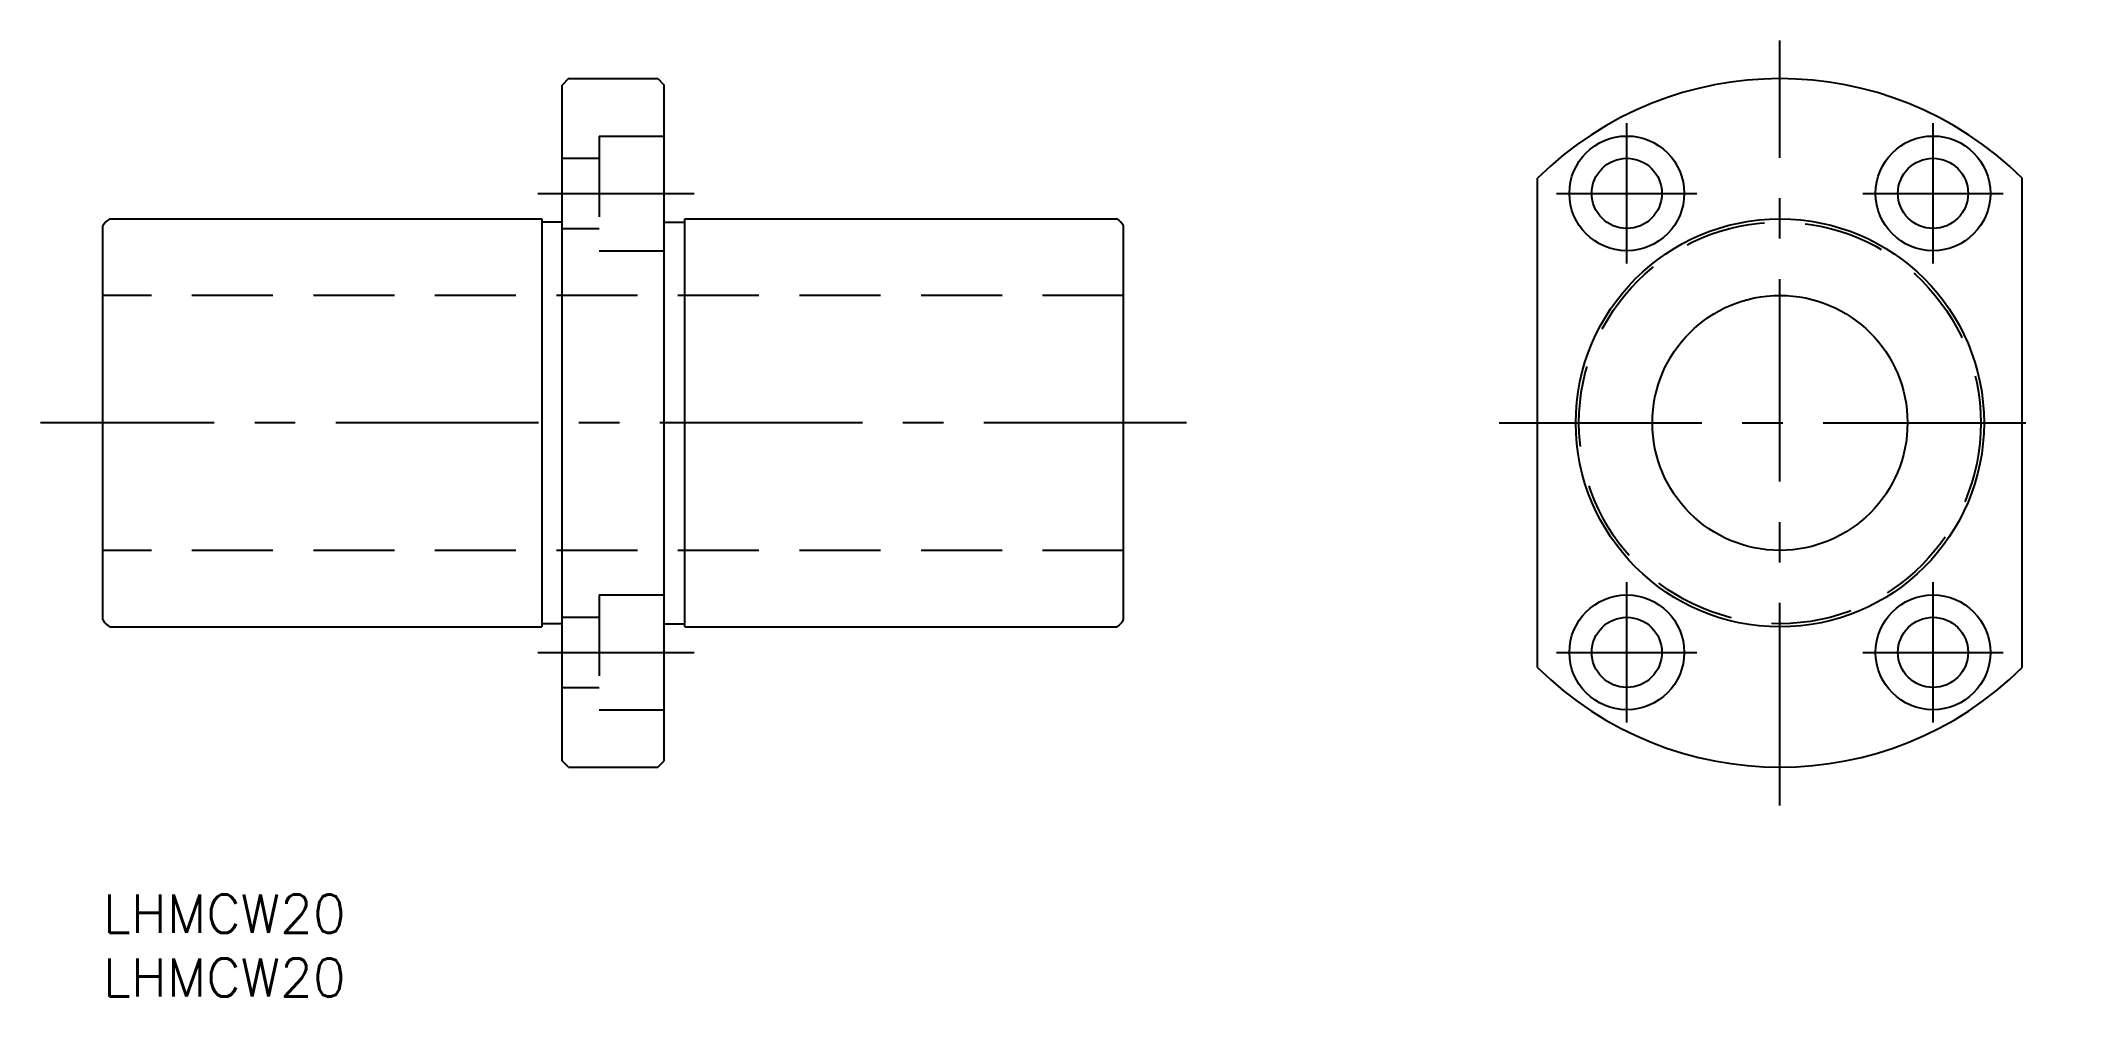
# Model space of a CAD drawing. Extents: x -5 to 153, y -8 to 67.
import ezdxf

# ---------------------------------------------------------------- set-up
doc = ezdxf.new("R2010")
doc.units = 0
doc.header["$LTSCALE"] = 0.5
doc.linetypes.add('CENTER', pattern=[50.8, 31.75, -6.35, 6.35, -6.35])
doc.linetypes.add('DASHED', pattern=[19.05, 12.7, -6.35])
for name, color, linetype in [('MSM_CENTER', 1, 'CENTER'), ('MSM_CONTINUOUS', 7, 'CONTINUOUS'), ('MSM_DASHED', 4, 'DASHED'), ('MSM_PART_NUMBER', 7, 'CONTINUOUS')]:
    doc.layers.add(name, color=color, linetype=linetype)
doc.styles.get("Standard").update_dxf_attribs({"font": 'txt.shx', "height": 3, "bigfont": 'bigfont.shx'})

# ---------------------------------------------------------------- blocks, each defined once
blk = doc.blocks.new('*U2')
at = {"layer": 'MSM_PART_NUMBER'}
blk.add_text('LHMCW20', height=3, dxfattribs=at).set_placement((0, -3))
blk = doc.blocks.new('*U3')
at = {"layer": 'MSM_PART_NUMBER'}
blk.add_text('LHMCW20', height=3, dxfattribs=at).set_placement((0, -8))

msp = doc.modelspace()

# ---------------------------------------------------------------- linework, layer by layer
at = {"layer": 'MSM_CENTER'}
for p, q in [((131.45, 7), (131.45, 67)), ((119.45, 49.5), (119.45, 60.5)), ((143.45, 49.5), (143.45, 60.5)), ((34.08, 55), (46.35, 55)), ((113.95, 55), (124.95, 55)), ((137.95, 55), (148.95, 55)), ((84.93, 37), (-4.9, 37)), ((109.45, 37), (153.45, 37)), ((119.45, 13.5), (119.45, 24.5)), ((143.45, 13.5), (143.45, 24.5)), ((34.08, 19), (46.35, 19)), ((113.95, 19), (124.95, 19)), ((137.95, 19), (148.95, 19))]:
    msp.add_line(p, q, dxfattribs=at)
at = {"layer": 'MSM_CONTINUOUS'}
for p, q in [((36.5, 64), (36, 63.5)), ((36, 10.5), (36, 63.5)), ((36.5, 64), (43.5, 64)), ((43.5, 64), (44, 63.5)), ((44, 10.5), (44, 63.5)), ((112.45, 17.82), (112.45, 56.18)), ((150.45, 17.82), (150.45, 56.18)), ((0, 21.54), (0, 52.46)), ((0.54, 53), (34.4, 53)), ((34.4, 53), (34.4, 21)), ((36, 52.75), (34.4, 52.75)), ((44, 52.75), (45.6, 52.75)), ((45.6, 53), (79.46, 53)), ((45.6, 21), (45.6, 53)), ((80, 21.54), (80, 52.46)), ((0.54, 21), (34.4, 21)), ((36, 21.25), (34.4, 21.25)), ((44, 21.25), (45.6, 21.25)), ((45.6, 21), (79.46, 21)), ((36.5, 10), (36, 10.5)), ((36.5, 10), (43.5, 10)), ((43.5, 10), (44, 10.5))]:
    msp.add_line(p, q, dxfattribs=at)
for centre, radius in [((119.45, 55), 4.5), ((143.45, 55), 4.5), ((119.45, 55), 2.75), ((143.45, 55), 2.75), ((131.45, 37), 16), ((131.45, 37), 10), ((119.45, 19), 4.5), ((143.45, 19), 4.5), ((119.45, 19), 2.75), ((143.45, 19), 2.75)]:
    msp.add_circle(centre, radius, dxfattribs=at)
for centre, radius, start, end in [((131.45, 37), 27, 45.2751, 134.7249), ((1.15, 51.85), 1.3, 117.7958, 152.2042), ((78.85, 51.85), 1.3, 27.7958, 62.2042), ((1.15, 22.15), 1.3, 207.7958, 242.2042), ((78.85, 22.15), 1.3, 297.7958, 332.2042), ((131.45, 37), 27, 225.2751, 314.7249)]:
    msp.add_arc(centre, radius, start, end, dxfattribs=at)
at = {"layer": 'MSM_DASHED'}
for p, q in [((38.9, 59.5), (38.9, 50.5)), ((38.9, 59.5), (44, 59.5)), ((36, 57.75), (38.9, 57.75)), ((36, 52.25), (38.9, 52.25)), ((38.9, 50.5), (44, 50.5)), ((80, 47), (0, 47)), ((80, 27), (0, 27)), ((38.9, 23.5), (38.9, 14.5)), ((38.9, 23.5), (44, 23.5)), ((36, 21.75), (38.9, 21.75)), ((36, 16.25), (38.9, 16.25)), ((38.9, 14.5), (44, 14.5))]:
    msp.add_line(p, q, dxfattribs=at)
msp.add_circle((131.45, 37), 15.75, dxfattribs=at)

# ---------------------------------------------------------------- block references
at = {"layer": 'MSM_CONTINUOUS'}
for name in ['*U2', '*U3']:
    msp.add_blockref(name, (0, 0), dxfattribs=at)

doc.saveas('drawing.dxf')
